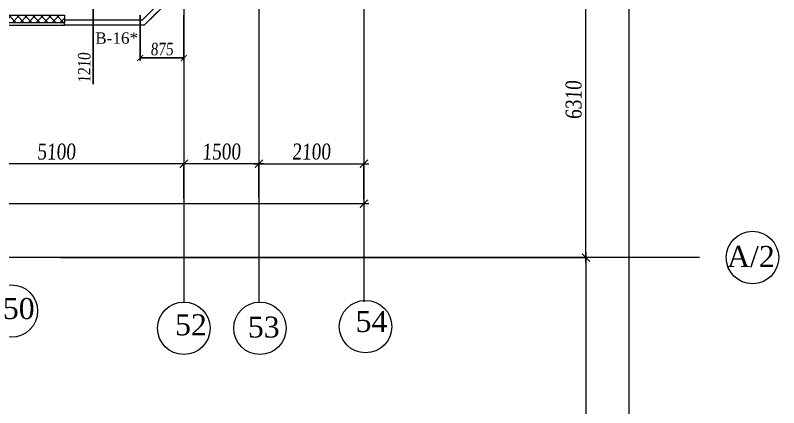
# Model space of a CAD drawing. Header units: inches. Extents: x -407541 to 6688123, y -998590 to 1205599.
# Drawn here: x 178133 to 193397, y 209821 to 217676 of the extents above; entities that cross this region are included whole.
import ezdxf

# ---------------------------------------------------------------- set-up
doc = ezdxf.new("R2010")
doc.units = ezdxf.units.IN
doc.header["$MEASUREMENT"] = 0
doc.linetypes.add('ACAD_ISO04W100', pattern=[30, 24, -3, 0, -3])
for name, color, linetype, lineweight in [('ведомость витражей', 224, 'Continuous', 13), ('ВЕНТ фасад', 230, 'Continuous', 9), ('ВИТРАЖ', 145, 'Continuous', 9), ('осевые о', 23, 'Continuous', 15), ('Осевые размеры', 172, 'Continuous', 5), ('Оси', 254, 'ACAD_ISO04W100', 5), ('размер внутр', 142, 'Continuous', 5), ('УТЕПЛИТЕЛЬ', 92, 'Continuous', 9)]:
    doc.layers.add(name, color=color, linetype=linetype, lineweight=lineweight)
doc.styles.get("Standard").update_dxf_attribs({"font": 'arial.ttf'})
doc.styles.add('STYLE2', font='times.ttf', dxfattribs={"width": 0.8, "oblique": 3})
doc.styles.add('Times', font='times.ttf')
doc.dimstyles.new('M -100(m)', dxfattribs={"dimtxt": 320, "dimasz": 160, "dimexe": 0, "dimexo": 0, "dimgap": 80, "dimtad": 1, "dimdec": 0, "dimrnd": 5, "dimtxsty": 'STYLE2', "dimblk": 'ARCHTICK', "dimcen": 50, "dimdle": 100, "dimclrd": 256, "dimclre": 256, "dimclrt": 256, "dimadec": 0, "dimazin": 0, "dimtfac": 1, "dimtdec": 0, "dimtmove": 1, "dimatfit": 3, "dimldrblk": 'DOT', "dimfxl": 1, "dimlwd": -1, "dimlwe": 5, "dimarcsym": 0})
doc.dimstyles.new('vnytren', dxfattribs={"dimtxt": 250, "dimasz": 120, "dimexe": 50, "dimexo": 0, "dimgap": 50, "dimtad": 1, "dimdec": 0, "dimzin": 0, "dimdsep": 46, "dimtxsty": 'STYLE2', "dimblk": 'ARCHTICK', "dimcen": 0, "dimadec": 0, "dimazin": 0, "dimtfac": 1, "dimtdec": 0, "dimtmove": 1, "dimatfit": 2, "dimldrblk": 'DOT', "dimfxl": 1, "dimtolj": 1, "dimtzin": 0, "dimarcsym": 0})

# ---------------------------------------------------------------- blocks, each defined once
blk = doc.blocks.new('_ARCHTICK')
at = {"color": 0, "linetype": 'ByBlock', "const_width": 0.15}
blk.add_lwpolyline([(-0.5, -0.5), (0.5, 0.5)], dxfattribs=at)
blk = doc.blocks.new('*D280')
at = {"layer": 'Осевые размеры', "lineweight": 5, "ltscale": 1e-07, "transparency": 16777216}
for p, q in [((164703, 214703), (164703, 213906)), ((185103, 214703), (185103, 213906))]:
    blk.add_line(p, q, dxfattribs=at)
at = {"layer": 'Осевые размеры', "ltscale": 1e-07, "transparency": 16777216}
blk.add_line((164603, 213906), (185203, 213906), dxfattribs=at)
at = {"layer": 'Осевые размеры', "ltscale": 1e-07, "transparency": 16777216, "xscale": 160, "yscale": 160, "zscale": 160, "rotation": 180}
blk.add_blockref('_ARCHTICK', (164703, 213906), dxfattribs=at)
at = {"layer": 'Осевые размеры', "ltscale": 1e-07, "transparency": 16777216, "xscale": 160, "yscale": 160, "zscale": 160}
blk.add_blockref('_ARCHTICK', (185103, 213906), dxfattribs=at)
at = {"layer": 'Осевые размеры', "ltscale": 1e-07, "transparency": 16777216, "insert": (174903, 214148), "char_height": 320, "attachment_point": 5, "style": 'STYLE2'}
blk.add_mtext('20400', dxfattribs=at)
blk = doc.blocks.new('_Dot')
at = {"color": 0, "linetype": 'ByBlock', "lineweight": -2}
blk.add_line((-0.5, 0), (-1, 0), dxfattribs=at)
at = {"color": 0, "linetype": 'ByBlock', "const_width": 0.5}
blk.add_lwpolyline([(-0.25, 0, 1), (0.25, 0, 1)], format="xyb", close=True, dxfattribs=at)
blk = doc.blocks.new('*D283')
at = {"layer": 'Осевые размеры', "ltscale": 1e-07, "transparency": 16777216}
blk.add_line((181604, 214703), (176304, 214703), dxfattribs=at)
at = {"layer": 'Осевые размеры', "lineweight": 5, "ltscale": 1e-07, "transparency": 16777216}
for p, q in [((176404, 213936), (176404, 214703)), ((181504, 214004), (181504, 214703))]:
    blk.add_line(p, q, dxfattribs=at)
at = {"layer": 'Осевые размеры', "ltscale": 1e-07, "transparency": 16777216, "xscale": 160, "yscale": 160, "zscale": 160, "rotation": 180}
blk.add_blockref('_ARCHTICK', (176404, 214703), dxfattribs=at)
at = {"layer": 'Осевые размеры', "ltscale": 1e-07, "transparency": 16777216, "xscale": 160, "yscale": 160, "zscale": 160}
blk.add_blockref('_ARCHTICK', (181504, 214703), dxfattribs=at)
at = {"layer": 'Осевые размеры', "ltscale": 1e-07, "transparency": 16777216, "insert": (178954, 214946), "char_height": 320, "attachment_point": 5, "style": 'STYLE2'}
blk.add_mtext('5100', dxfattribs=at)
blk = doc.blocks.new('*D284')
at = {"layer": 'Осевые размеры', "ltscale": 1e-07, "transparency": 16777216}
blk.add_line((183104, 214703), (181404, 214703), dxfattribs=at)
at = {"layer": 'Осевые размеры', "lineweight": 5, "ltscale": 1e-07, "transparency": 16777216}
for p, q in [((181504, 214004), (181504, 214703)), ((183004, 214027), (183004, 214703))]:
    blk.add_line(p, q, dxfattribs=at)
at = {"layer": 'Осевые размеры', "ltscale": 1e-07, "transparency": 16777216, "xscale": 160, "yscale": 160, "zscale": 160, "rotation": 180}
blk.add_blockref('_ARCHTICK', (181504, 214703), dxfattribs=at)
at = {"layer": 'Осевые размеры', "ltscale": 1e-07, "transparency": 16777216, "xscale": 160, "yscale": 160, "zscale": 160}
blk.add_blockref('_ARCHTICK', (183004, 214703), dxfattribs=at)
at = {"layer": 'Осевые размеры', "ltscale": 1e-07, "transparency": 16777216, "insert": (182254, 214946), "char_height": 320, "attachment_point": 5, "style": 'STYLE2'}
blk.add_mtext('1500', dxfattribs=at)
blk = doc.blocks.new('*D286')
at = {"layer": 'Осевые размеры', "ltscale": 1e-07, "transparency": 16777216}
blk.add_line((182904, 214703), (185203, 214703), dxfattribs=at)
at = {"layer": 'Осевые размеры', "lineweight": 5, "ltscale": 1e-07, "transparency": 16777216}
for p, q in [((183004, 214021), (183004, 214703)), ((185103, 213998), (185103, 214703))]:
    blk.add_line(p, q, dxfattribs=at)
at = {"layer": 'Осевые размеры', "ltscale": 1e-07, "transparency": 16777216, "xscale": 160, "yscale": 160, "zscale": 160, "rotation": 180}
blk.add_blockref('_ARCHTICK', (183004, 214703), dxfattribs=at)
at = {"layer": 'Осевые размеры', "ltscale": 1e-07, "transparency": 16777216, "xscale": 160, "yscale": 160, "zscale": 160}
blk.add_blockref('_ARCHTICK', (185103, 214703), dxfattribs=at)
at = {"layer": 'Осевые размеры', "ltscale": 1e-07, "transparency": 16777216, "insert": (184053, 214946), "char_height": 320, "attachment_point": 5, "style": 'STYLE2'}
blk.add_mtext('2100', dxfattribs=at)
blk = doc.blocks.new('*D793')
at = {"layer": 'Осевые размеры', "ltscale": 1e-07, "transparency": 16777216}
blk.add_line((190397, 219237), (190397, 195726), dxfattribs=at)
at = {"layer": 'Осевые размеры', "lineweight": 5, "ltscale": 1e-07, "transparency": 16777216}
for p, q in [((190226, 219137), (190397, 219137)), ((187501, 195826), (190397, 195826))]:
    blk.add_line(p, q, dxfattribs=at)
at = {"layer": 'Осевые размеры', "ltscale": 1e-07, "transparency": 16777216, "xscale": 160, "yscale": 160, "zscale": 160}
for p, rotation in [((190397, 219137), 90), ((190397, 195826), 270)]:
    blk.add_blockref('_ARCHTICK', p, dxfattribs=dict(at, rotation=rotation))
at = {"layer": 'Осевые размеры', "ltscale": 1e-07, "transparency": 16777216, "insert": (190154, 207482), "char_height": 320, "attachment_point": 5, "rotation": 90, "style": 'STYLE2'}
blk.add_mtext('23310', dxfattribs=at)
blk = doc.blocks.new('*D794')
at = {"layer": 'Осевые размеры', "lineweight": 5, "ltscale": 1e-07, "transparency": 16777216}
for p, q in [((179035, 212826), (189541, 212826)), ((179035, 195826), (189541, 195826))]:
    blk.add_line(p, q, dxfattribs=at)
at = {"layer": 'Осевые размеры', "ltscale": 1e-07, "transparency": 16777216}
blk.add_line((189541, 212926), (189541, 195726), dxfattribs=at)
at = {"layer": 'Осевые размеры', "ltscale": 1e-07, "transparency": 16777216, "xscale": 160, "yscale": 160, "zscale": 160}
for p, rotation in [((189541, 212826), 90), ((189541, 195826), 270)]:
    blk.add_blockref('_ARCHTICK', p, dxfattribs=dict(at, rotation=rotation))
at = {"layer": 'Осевые размеры', "ltscale": 1e-07, "transparency": 16777216, "insert": (189298, 204326), "char_height": 320, "attachment_point": 5, "rotation": 90, "style": 'STYLE2'}
blk.add_mtext('17000', dxfattribs=at)
blk = doc.blocks.new('*D795')
at = {"layer": 'Осевые размеры', "ltscale": 1e-07, "transparency": 16777216}
blk.add_line((189541, 212726), (189541, 219237), dxfattribs=at)
at = {"layer": 'Осевые размеры', "lineweight": 5, "ltscale": 1e-07, "transparency": 16777216}
for p, q in [((189195, 219137), (189541, 219137)), ((189195, 212826), (189541, 212826))]:
    blk.add_line(p, q, dxfattribs=at)
at = {"layer": 'Осевые размеры', "ltscale": 1e-07, "transparency": 16777216, "xscale": 160, "yscale": 160, "zscale": 160}
for p, rotation in [((189541, 219137), 90), ((189541, 212826), 270)]:
    blk.add_blockref('_ARCHTICK', p, dxfattribs=dict(at, rotation=rotation))
at = {"layer": 'Осевые размеры', "ltscale": 1e-07, "transparency": 16777216, "insert": (189298, 215982), "char_height": 320, "attachment_point": 5, "rotation": 90, "style": 'STYLE2'}
blk.add_mtext('6310', dxfattribs=at)
blk = doc.blocks.new('*D3288')
at = {"layer": 'размер внутр', "color": 0, "lineweight": -2, "ltscale": 0.1, "transparency": 16777216}
for p, q in [((180628, 217676), (180628, 216771)), ((181503, 217676), (181503, 216771)), ((180628, 216821), (181503, 216821))]:
    blk.add_line(p, q, dxfattribs=at)
at = {"layer": 'размер внутр', "color": 0, "lineweight": -2, "ltscale": 0.1, "transparency": 16777216, "xscale": 120, "yscale": 120, "zscale": 120, "rotation": 180}
blk.add_blockref('_ARCHTICK', (180628, 216821), dxfattribs=at)
at = {"layer": 'размер внутр', "color": 0, "lineweight": -2, "ltscale": 0.1, "transparency": 16777216, "xscale": 120, "yscale": 120, "zscale": 120}
blk.add_blockref('_ARCHTICK', (181503, 216821), dxfattribs=at)
at = {"layer": 'размер внутр', "color": 0, "ltscale": 0.1, "transparency": 16777216, "insert": (181066, 216998), "char_height": 250, "attachment_point": 5, "style": 'STYLE2'}
blk.add_mtext('\\A1;875', dxfattribs=at)
blk = doc.blocks.new('*D3293')
at = {"layer": 'размер внутр', "color": 0, "lineweight": -2, "ltscale": 0.1, "transparency": 16777216}
for p, q in [((180630, 219137), (179642, 219137)), ((179692, 217927), (179692, 219137)), ((180526, 217927), (179642, 217927)), ((179692, 216298), (179692, 217927))]:
    blk.add_line(p, q, dxfattribs=at)
at = {"layer": 'размер внутр', "color": 0, "lineweight": -2, "ltscale": 0.1, "transparency": 16777216, "xscale": 120, "yscale": 120, "zscale": 120}
for p, rotation in [((179692, 219137), 90), ((179692, 217927), 270)]:
    blk.add_blockref('_ARCHTICK', p, dxfattribs=dict(at, rotation=rotation))
at = {"layer": 'размер внутр', "color": 0, "ltscale": 0.1, "transparency": 16777216, "insert": (179514, 216627), "char_height": 250, "attachment_point": 5, "rotation": 90, "style": 'STYLE2'}
blk.add_mtext('\\A1;1210', dxfattribs=at)

msp = doc.modelspace()

# ---------------------------------------------------------------- hatches: boundary and pattern name
at = {"layer": 'УТЕПЛИТЕЛЬ'}
h = msp.add_hatch(dxfattribs=at)
h.set_pattern_fill('ANSI37', color=256, scale=900, style=0)
h.paths.add_polyline_path([(176503.2, 217676.4), (179118.9, 217676.4), (179118.9, 217526.4), (176503.2, 217526.4)])

# ---------------------------------------------------------------- linework, layer by layer
at = {"layer": 'ВЕНТ фасад'}
msp.add_lwpolyline([(179118.9, 217526.4), (176807.3, 217526.4), (176807.3, 217476.4), (179118.9, 217476.4)], close=True, dxfattribs=at)
at = {"layer": 'ВИТРАЖ', "ltscale": 0.1}
for p, q in [((186845.8, 223609.6), (180712.5, 217476.4)), ((181380.3, 218285.6), (180671.1, 217576.4)), ((180671.1, 217576.4), (179118.9, 217576.4)), ((180629.8, 217476.4), (179118.9, 217476.4)), ((180712.5, 217476.4), (179118.9, 217476.4))]:
    msp.add_line(p, q, dxfattribs=at)
msp.add_lwpolyline([(186845.8, 223609.6), (180829.8, 217593.7)], dxfattribs=at)
at = {"layer": 'осевые о'}
for centre in [(192872.1, 212827.2), (178054.4, 211756.8), (181503.2, 211412.2), (183024.8, 211412.2), (185137.1, 211444.7)]:
    msp.add_circle(centre, 525, dxfattribs=at)
at = {"layer": 'Оси', "ltscale": 0.3}
for p, q in [((183003.2, 252437.2), (183003.2, 211937.2)), ((185103.2, 230937.2), (185103.2, 211937.2)), ((181503.2, 222737.2), (181503.2, 211937.2)), ((191811.6, 212826), (157128, 212826))]:
    msp.add_line(p, q, dxfattribs=at)
at = {"layer": 'УТЕПЛИТЕЛЬ', "ltscale": 0.1}
msp.add_lwpolyline([(176503.2, 217676.4), (179118.9, 217676.4), (179118.9, 217526.4), (176503.2, 217526.4)], close=True, dxfattribs=at)

# ---------------------------------------------------------------- texts
at = {"layer": 'ведомость витражей', "style": 'Times'}
msp.add_text('В-16* ', height=226.8, rotation=0.00031, dxfattribs=at).set_placement((179733, 217106.2))
at = {"layer": 'осевые о', "char_height": 420, "width": 3713.237}
for s, insert, attachment_point in [('{\\fTimes New Roman|b0|i0|c204|p18;А/2}', (193317.2, 213058.9), 3), ('{\\fTimes New Roman|b0|i0|c204|p18;50}', (177885.9, 212016.9), 1), ('{\\fTimes New Roman|b0|i0|c204|p18;54}', (184937.7, 211757.7), 1), ('{\\fTimes New Roman|b0|i0|c204|p18;52}', (181328.3, 211691.2), 1), ('{\\fTimes New Roman|b0|i0|c204|p18;53}', (182784.4, 211646.4), 1)]:
    msp.add_mtext(s, dxfattribs=dict(at, insert=insert, attachment_point=attachment_point))

# ---------------------------------------------------------------- dimensions: what is measured, and where the dimension line sits
at = {"layer": 'Осевые размеры', "ltscale": 1e-07}
for base, p1, p2, angle, picture, middle in [((190396.5, 195826.5), (190225.6, 219137.2), (187500.7, 195826.5), 90, '*D793', (190153.8, 207481.8)), ((189540.9, 219137.2), (189195.3, 212826.5), (189195.3, 219137.2), 90, '*D795', (189298.2, 215981.8)), ((176403.6, 214703), (181503.8, 214004.2), (176403.6, 213935.8), 180, '*D283', (178953.7, 214945.7)), ((181503.8, 214703), (183003.6, 214027), (181503.8, 214004.2), 180, '*D284', (182253.7, 214945.7)), ((189540.9, 195825.6), (179034.5, 212825.6), (179034.5, 195825.6), 90, '*D794', (189297.7, 204325.6))]:
    dim = msp.add_linear_dim(base=base, p1=p1, p2=p2, angle=angle, dimstyle='M -100(m)', dxfattribs=at)
    dim.commit()
    dim.dimension.update_dxf_attribs({"geometry": picture, "text_midpoint": middle})
for base, p1, p2, picture, middle in [((185103.2, 214703), (183003.6, 214020.7), (185103.2, 213997.9), '*D286', (184053.4, 214945.7)), ((185103.2, 213905.6), (164703.2, 214703), (185103.2, 214703), '*D280', (174903.2, 214148.4))]:
    dim = msp.add_linear_dim(base=base, p1=p1, p2=p2, dimstyle='M -100(m)', dxfattribs=at)
    dim.commit()
    dim.dimension.update_dxf_attribs({"geometry": picture, "text_midpoint": middle})
at = {"layer": 'размер внутр', "ltscale": 0.1}
dim = msp.add_linear_dim(base=(179691.5, 219137.2), p1=(180525.9, 217927.4), p2=(180629.6, 219137.2), angle=90, dimstyle='vnytren', dxfattribs=at)
dim.commit()
dim.dimension.update_dxf_attribs({"geometry": '*D3293', "text_midpoint": (179868.7, 216627.1), "dimtype": 160})
dim = msp.add_linear_dim(base=(181503.2, 216820.7), p1=(180628.4, 217676.4), p2=(181503.2, 217676.4), dimstyle='vnytren', dxfattribs=at)
dim.commit()
dim.dimension.update_dxf_attribs({"geometry": '*D3288', "text_midpoint": (181065.8, 216998.3)})

doc.saveas('drawing.dxf')
